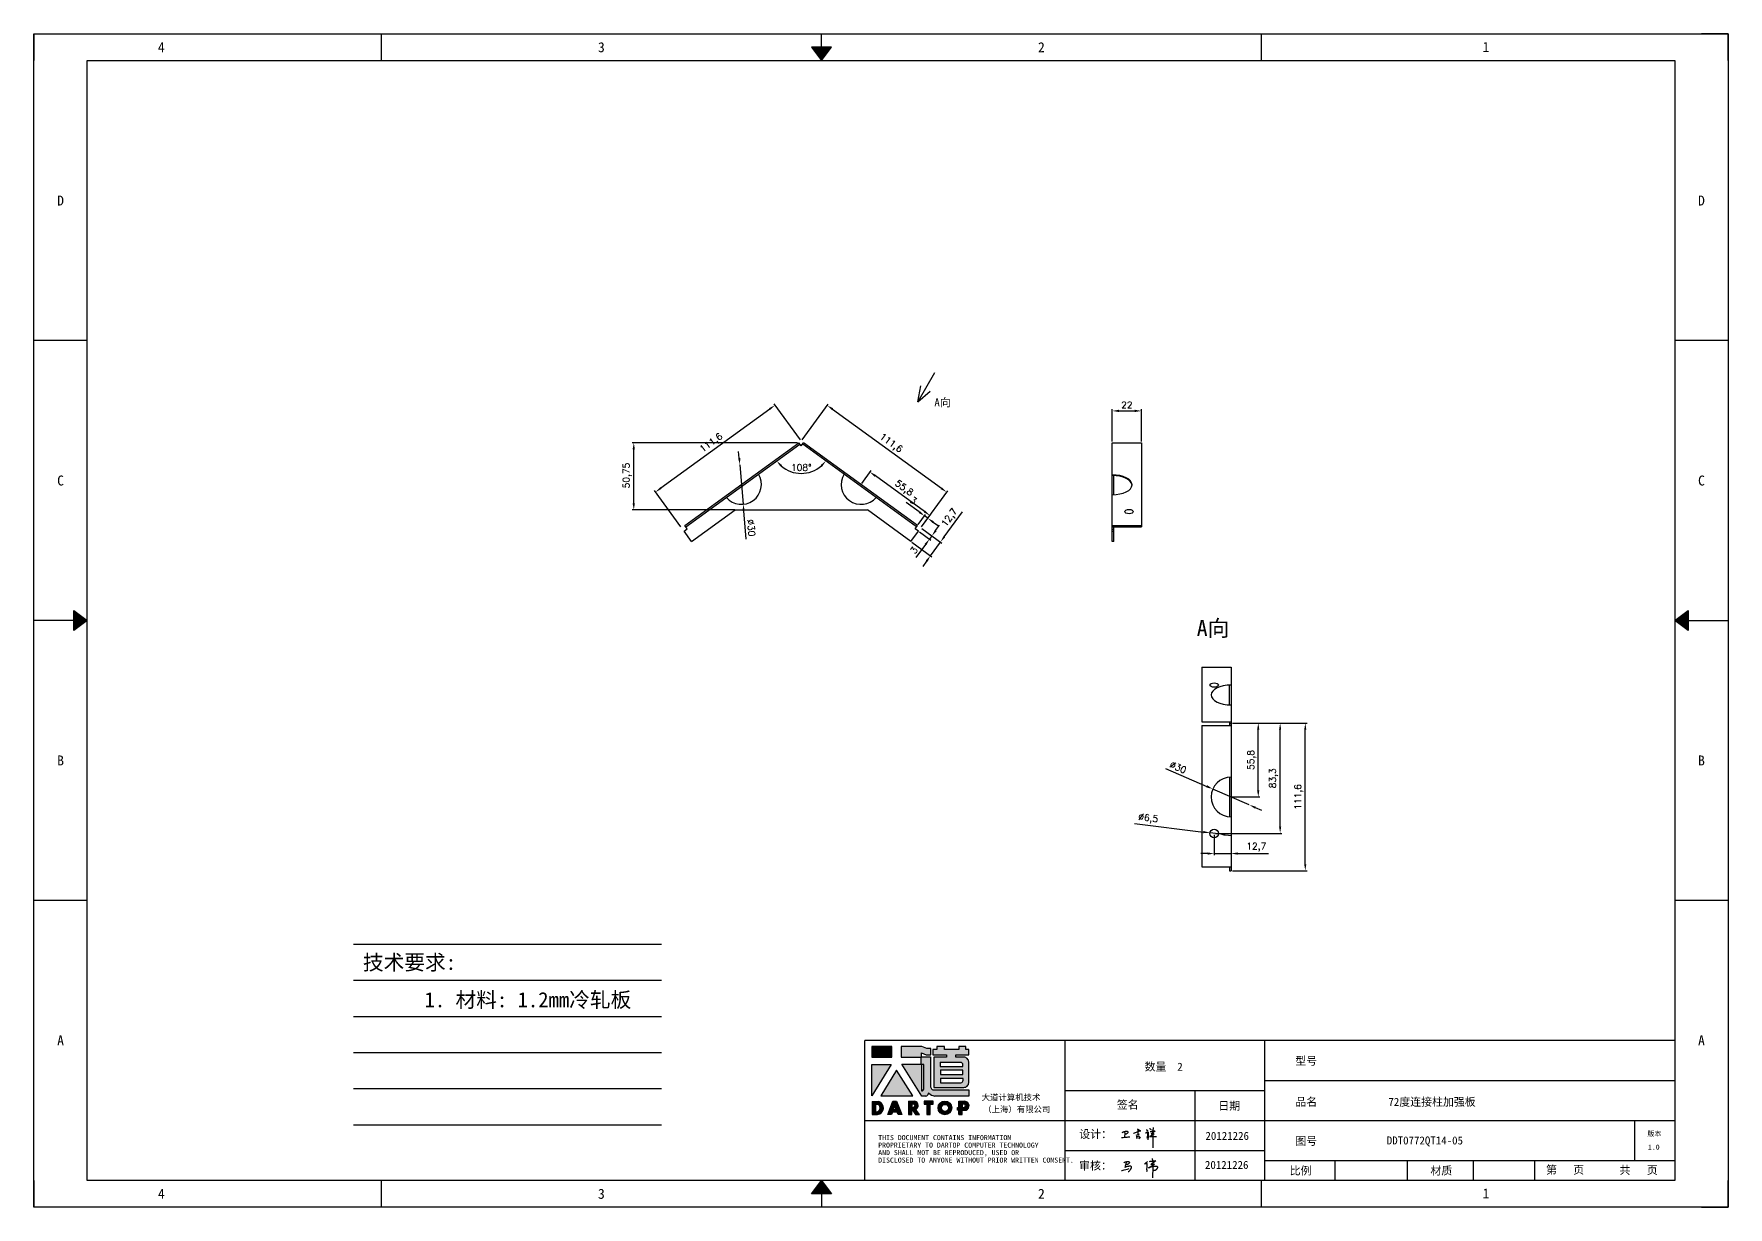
# Model space of a CAD drawing. Header units: millimetres. Extents: x -13830 to 10007, y -16942 to 55335.
# Drawn here: x 8727 to 10007, y 14518 to 15405 of the extents above; entities that cross this region are included whole.
import ezdxf
from ezdxf.enums import TextEntityAlignment as Align

# ---------------------------------------------------------------- set-up
doc = ezdxf.new("R2010")
doc.units = ezdxf.units.MM
doc.linetypes.add('DOT', pattern=[0.25, 0, -0.25])
doc.layers.add('4', color=7, linetype='Continuous')
doc.layers.add('print', color=30, linetype='Continuous')
doc.layers.add('dim', color=2, linetype='Continuous', lineweight=9)
doc.styles.add('Dartop', font='')
doc.styles.add('HZ', font='')
doc.styles.add('hzHT', font='simhei.ttf')
doc.styles.get("Standard").update_dxf_attribs({"font": 'txt', "bigfont": 'gbcbig.shx'})
doc.styles.get('Dartop').set_extended_font_data('FangSong_GB2312')
doc.styles.get('HZ').set_extended_font_data('SimSun')
doc.dimstyles.new('small', dxfattribs={"dimtxt": 5, "dimasz": 5, "dimexe": 1.25, "dimexo": 1, "dimgap": 2, "dimtad": 1, "dimtxsty": 'Standard', "dimcen": 2.5, "dimadec": 0, "dimazin": 0, "dimtfac": 1, "dimtmove": 0, "dimatfit": 3, "dimfxl": 0, "dimarcsym": 0})

# ---------------------------------------------------------------- blocks, each defined once
blk = doc.blocks.new('*U5')
at = {"color": 254, "linetype": 'Continuous', "extrusion": (0, 0, -1)}
for points in [[(-17, 0.333), (-16.812, 0.25), (-17, 0.5)], [(-17, 0.333), (-17.188, 0.25), (-16.812, 0.25)], [(-17, 0.333), (-17, 0.5), (-17.188, 0.25)]]:
    blk.add_solid(points, dxfattribs=at)
blk = doc.blocks.new('*U4')
at = {"color": 254, "linetype": 'Continuous', "extrusion": (0, 0, -1)}
for points in [[(-33.167, 11), (-33, 11), (-33.25, 11.188)], [(-33.167, 11), (-33.25, 11.188), (-33.25, 10.812)], [(-33.167, 11), (-33.25, 10.812), (-33, 11)]]:
    blk.add_solid(points, dxfattribs=at)
blk = doc.blocks.new('*U6')
at = {"color": 254, "linetype": 'Continuous'}
for points in [[(17, 21.667), (17.188, 21.75), (16.812, 21.75)], [(17, 21.667), (16.812, 21.75), (17, 21.5)], [(17, 21.667), (17, 21.5), (17.188, 21.75)]]:
    blk.add_solid(points, dxfattribs=at)
blk = doc.blocks.new('*U3')
at = {"color": 254, "linetype": 'Continuous', "extrusion": (0, 0, -1)}
for points in [[(-0.833, 11), (-0.75, 10.812), (-0.75, 11.188)], [(-0.833, 11), (-0.75, 11.188), (-1, 11)], [(-0.833, 11), (-1, 11), (-0.75, 10.812)]]:
    blk.add_solid(points, dxfattribs=at)
blk = doc.blocks.new('dadao')
for p, q in [((48, 19.2), (44.9, 10.4)), ((44.9, 10.4), (51.2, 10.4)), ((51.2, 10.4), (48, 19.2))]:
    blk.add_line(p, q)
for points in [[(41.8, 121.6), (41.8, 143.7), (-0.4, 143.7), (-0.4, 121.6), (41.8, 121.6)], [(104.8, 122), (104.8, 130.3), (114.1, 126.3), (124.2, 126.3), (124.2, 139.6), (115.9, 139.6), (105.1, 143.9), (61.5, 143.9)], [(61.7, 144), (61.7, 121.3), (103.9, 121.3)], [(113.4, 38.7), (105.1, 38.7), (63, 106.5), (103.9, 106.5), (103.9, 120.9), (103.9, 121.3)], [(109.7, 53.6), (109.7, 106.2), (104.3, 106.2), (104.3, 50.4), (106.6, 50.4)], [(144.6, 94.4), (144.6, 84.8), (192, 84.8), (192, 94.1), (144.9, 94.1)], [(120.2, 45), (119.5, 45), (119.5, 44.6)], [(0, 28), (0, 0), (11.8, 0)], [(0.1, 28), (14, 28)], [(7.1, 21.8), (7.1, 6.1), (12, 6.1)], [(7.1, 21.8), (11.4, 21.8)], [(76.8, 28.2), (76.8, 0), (84.1, 0), (84.1, 11.1), (91.6, -0.1), (100.3, -0.1), (91.7, 11.1)], [(76.8, 28.2), (90.6, 28.2)], [(84, 22.7), (84, 15.3), (87.2, 15.3)], [(84, 22.7), (87.3, 22.7)], [(183.7, 0), (183.7, 9.6), (180.6, 9.6), (180.6, 14.9), (183.8, 14.9), (183.8, 28.1), (196.1, 28.1), (196.5, 28.1)], [(183.7, 0), (190.9, 0), (190.9, 9.6), (198.8, 9.6)], [(194.9, 22.3), (190.8, 22.3), (190.8, 15), (194.4, 15)]]:
    blk.add_lwpolyline(points)
blk.add_lwpolyline([(137.1, 144.2), (137.1, 137.9), (128.3, 137.9), (128.3, 126.5), (157.3, 126.5), (157.3, 121.5), (130.3, 121.5), (130.3, 57.5), (194.4, 57.5, 0.414214), (204.4, 67.5), (204.4, 111.3, 0.414214), (194.4, 121.3), (177.5, 121.3), (177.5, 126.3), (204.7, 126.3), (204.7, 137.7), (198.2, 137.7), (198.2, 143.9), (183.3, 143.9), (183.3, 138), (153, 138), (153, 144.2), (137.1, 144.2)], format="xyb", close=True)
for points in [[(104.8, 122), (123.4, 122), (123.4, 60, 0.414214), (131.4, 52), (204.8, 52), (204.8, 39.1), (131.7, 39.1)], [(144.3, 110.8), (144.3, 101.8), (192.3, 101.8), (192.3, 105.5, 0.414214), (187.3, 110.5), (144.3, 110.5)], [(144.6, 77), (144.6, 67.5), (187.6, 67.5, 0.414214), (192.6, 72.5), (192.6, 76.4), (144.6, 76.4)]]:
    blk.add_lwpolyline(points, format="xyb")
for points in [[(-0.3, 106.2), (40.4, 106.2), (-0.3, 39.7), (-0.3, 106.2)], [(51.7, 94.1), (18.4, 39.3), (86.2, 39.3)], [(43.8, 28.2), (51.8, 28.2), (62.6, -0.1), (55, -0.1), (53.2, 5), (42.9, 5), (41.1, 0), (33.6, 0)], [(110, 28.1), (110, 21.9), (116, 21.9), (116, -0.1), (123.2, -0.1), (123.2, 22), (129.2, 22), (129.2, 28.1), (110, 28.1)]]:
    blk.add_lwpolyline(points, close=True)
for radius in [14.5, 7.44]:
    blk.add_circle((154.2, 14.2), radius)
for centre, radius, start, end in [((99.2, 60.7), 12.6, 305.6399, 325.969), ((111.6, 46.7), 8.19, 282.9811, 347.6627), ((136, 61.7), 22.9, 226.7358, 259.3209), ((8.5, 13.9), 8.49, 294.2143, 69.7177), ((9.6, 14.2), 14.4, 278.6604, 72.3203), ((86.4, 19), 3.8, 282.527, 76.7196), ((88.6, 19.4), 8.95, 290.6073, 77.2124), ((193.7, 18.7), 3.8, 280.9891, 72.5513), ((195.7, 18.6), 9.51, 288.8959, 85.2442)]:
    blk.add_arc(centre, radius, start, end)
blk = doc.blocks.new('h')
for p, q in [((20768.1, -2360.9), (20773, -2359.1)), ((20769.5, -2366.9), (20769.8, -2370.6)), ((20769.8, -2370.6), (20770.9, -2378)), ((20770.9, -2378), (20771.5, -2370.6)), ((20772.4, -2369.3), (20774.9, -2367.8)), ((20773, -2359.1), (20784.1, -2355.2)), ((20773.3, -2331.8), (20775.3, -2338.7)), ((20789.1, -2340.9), (20773.5, -2331.9)), ((20775.3, -2338.7), (20775.6, -2351.2)), ((20775.6, -2351.2), (20775.5, -2357.3)), ((20782.2, -2369.2), (20780, -2377.1)), ((20780, -2377.1), (20788.3, -2371.3)), ((20780.1, -2366.4), (20780.8, -2366.4)), ((20781.9, -2367.4), (20782.2, -2369.2)), ((20845.7, -2343.5), (20848.4, -2353)), ((20848.9, -2370.3), (20847.9, -2424)), ((20848.4, -2353), (20848.9, -2370.3))]:
    blk.add_line(p, q)
for points in [[(20696.6, -2372.4, 0.002073), (20710.6, -2371.9, 0.016137), (20719.6, -2371.3, 0.008314), (20736.9, -2369.3)], [(20699.1, -2348.2, -0.029745), (20704.6, -2345.4, -0.046842), (20708.4, -2344.2, -0.00919), (20714.3, -2343, -0.018517), (20717.2, -2342.5, -0.037841), (20720.3, -2342.4, -0.039541), (20723.2, -2342.8, -0.149785), (20726, -2344.3, -0.204935), (20726.9, -2346.6, -0.074872), (20726.5, -2348.3, -0.061615), (20725.6, -2350.3, -0.034204), (20723.8, -2352.6, -0.045776), (20722.3, -2354.1, -0.054985), (20720.4, -2355.3, -0.036348), (20717.3, -2356.5, -0.067752), (20715.7, -2356.8, -0.043553), (20713.2, -2356.7)], [(20755, -2351.9, -0.024077), (20759.9, -2350.1, -0.013147), (20768.7, -2346.5, -0.00522), (20775.4, -2344.1, -0.018517), (20777.3, -2343.4, -0.008274), (20786.3, -2341, -0.039541), (20788.3, -2340.8, -0.079216), (20789.4, -2341, -0.204935)], [(20813.5, -2350.1, 0.007348), (20815.9, -2348.7, 0.008421), (20818, -2347.3, 0.009459), (20819.7, -2346.2, -0.016325), (20820.7, -2345.5, -0.173771), (20821.8, -2345.3, -0.085159), (20823.9, -2346, -0.125883), (20826, -2347.9, -0.160659), (20826.6, -2350.1, -0.010447), (20826.5, -2352.3, -0.008247), (20826.2, -2355.1, -0.002698), (20825.3, -2374, 0.001562), (20823.9, -2383.7, 0.016137)], [(20816.8, -2335, -0.053561), (20819.6, -2336.1, -0.075272), (20821.3, -2337.3, -0.005295), (20822.5, -2338.5, -0.009337), (20823.1, -2339.1, -0.026146), (20823.7, -2339.8, -0.016644), (20824.5, -2340.9)], [(20832.1, -2329.2, -0.053561), (20834.9, -2330.3, -0.075272), (20836.7, -2331.5, -0.005295), (20837.8, -2332.6, -0.009337), (20838.5, -2333.3, -0.026146), (20839, -2334, -0.016644), (20839.8, -2335.1)], [(20836, -2343.7, -0.02797), (20842.1, -2342.6, -0.048868), (20845.6, -2342.2, -0.00919), (20851.1, -2341.4, -0.018517), (20853.9, -2341.1, -0.037841), (20856.7, -2341.2, -0.039541), (20859.4, -2341.6, -0.018282), (20840.6, -2354.7, -0.000937)], [(20847.6, -2340.2, 0.021784), (20849.6, -2335.9, 0.028296), (20850.8, -2332.4, 0.008136), (20851.9, -2328.2, 0.028913), (20852.2, -2327, 0.08193), (20852.1, -2325.9, 0.075058), (20851.7, -2324.7, 0.275043)]]:
    blk.add_lwpolyline(points, format="xyb")
for points in [[(20711.3, -2343.5), (20711.3, -2343.5), (20711.5, -2355.8), (20710.7, -2368), (20710.6, -2371.9)], [(20821.5, -2350.6), (20822.4, -2359.2), (20822.2, -2364.9), (20821.7, -2369), (20821.3, -2376.3), (20823.6, -2368.5), (20827.2, -2366.3), (20829.5, -2366.3)], [(20840.6, -2354.7), (20850, -2354.7), (20855, -2354.3), (20845.9, -2361.1), (20840.5, -2364), (20833, -2367.5), (20863.2, -2367.4), (20865.9, -2367.3)]]:
    blk.add_lwpolyline(points)
for centre, radius, start, end in [((20773.7, -2371.2), 2.3, 121.9907, 163.60158), ((20787.5, -2406), 40.3, 100.61827, 108.24823), ((20780.8, -2367.6), 1.15, 9.4675, 90)]:
    blk.add_arc(centre, radius, start, end)
blk = doc.blocks.new('*D152')
at = {"layer": 'Defpoints', "color": 0}
for p in [(9180.3, 15095.7), (9305, 15095.7), (9257.7, 15044.9)]:
    blk.add_point(p, dxfattribs=at)
at = {"layer": 'dim', "color": 0, "lineweight": -2}
for p, q in [((9304, 15095.7), (9179, 15095.7)), ((9180.3, 15049.9), (9180.3, 15090.7)), ((9256.7, 15044.9), (9179, 15044.9))]:
    blk.add_line(p, q, dxfattribs=at)
at = {"layer": 'dim', "color": 0}
for points in [[(9179.4, 15090.7), (9181.1, 15090.7), (9180.3, 15095.7)], [(9179.4, 15049.9), (9181.1, 15049.9), (9180.3, 15044.9)]]:
    blk.add_solid(points, dxfattribs=at)
at = {"layer": 'dim', "color": 0, "insert": (9175.3, 15070.9), "char_height": 5, "attachment_point": 5, "rotation": 90}
blk.add_mtext('50,75', dxfattribs=at)
blk = doc.blocks.new('*D150')
at = {"layer": 'Defpoints', "color": 0}
for p in [(9287.1, 15124.1), (9306.8, 15097), (9216.5, 15031.4)]:
    blk.add_point(p, dxfattribs=at)
at = {"layer": 'dim', "color": 0, "lineweight": -2}
for p, q in [((9200.8, 15061.5), (9283, 15121.2)), ((9306.2, 15097.8), (9286.3, 15125.1)), ((9215.9, 15032.2), (9196, 15059.5))]:
    blk.add_line(p, q, dxfattribs=at)
at = {"layer": 'dim', "color": 0}
for points in [[(9282.5, 15121.8), (9283.5, 15120.5), (9287.1, 15124.1)], [(9200.3, 15062.1), (9201.3, 15060.8), (9196.8, 15058.5)]]:
    blk.add_solid(points, dxfattribs=at)
at = {"layer": 'dim', "color": 0, "insert": (9239, 15095.3), "char_height": 5, "attachment_point": 5, "rotation": 36}
blk.add_mtext('111,6', dxfattribs=at)
blk = doc.blocks.new('*D151')
at = {"layer": 'Defpoints', "color": 0}
for p in [(9306.8, 15097), (9416.7, 15058.3), (9397.1, 15031.4)]:
    blk.add_point(p, dxfattribs=at)
at = {"layer": 'dim', "color": 0, "lineweight": -2}
for p, q in [((9307.4, 15097.8), (9327.1, 15124.9)), ((9330.4, 15121), (9412.6, 15061.3)), ((9397.7, 15032.2), (9417.4, 15059.3))]:
    blk.add_line(p, q, dxfattribs=at)
at = {"layer": 'dim', "color": 0}
for points in [[(9330.9, 15121.7), (9329.9, 15120.3), (9326.4, 15123.9)], [(9413.1, 15061.9), (9412.1, 15060.6), (9416.7, 15058.3)]]:
    blk.add_solid(points, dxfattribs=at)
at = {"layer": 'dim', "color": 0, "insert": (9374.4, 15095.1), "char_height": 5, "attachment_point": 5, "rotation": 324}
blk.add_mtext('111,6', dxfattribs=at)
blk = doc.blocks.new('*D153')
at = {"layer": 'Defpoints', "color": 0}
for p in [(9563.7, 15119.7), (9541.7, 15095.7), (9563.7, 15095.7)]:
    blk.add_point(p, dxfattribs=at)
at = {"layer": 'dim', "color": 0, "lineweight": -2}
for p, q in [((9541.7, 15096.7), (9541.7, 15121)), ((9546.7, 15119.7), (9558.7, 15119.7)), ((9563.7, 15096.7), (9563.7, 15121))]:
    blk.add_line(p, q, dxfattribs=at)
at = {"layer": 'dim', "color": 0}
for points in [[(9546.7, 15120.6), (9546.7, 15118.9), (9541.7, 15119.7)], [(9558.7, 15120.6), (9558.7, 15118.9), (9563.7, 15119.7)]]:
    blk.add_solid(points, dxfattribs=at)
at = {"layer": 'dim', "color": 0, "insert": (9552.7, 15124.2), "char_height": 5, "attachment_point": 5}
blk.add_mtext('22', dxfattribs=at)
blk = doc.blocks.new('*D155')
at = {"layer": 'Defpoints', "color": 0}
for p in [(9397.1, 15031.4), (9389.6, 15021.1), (9411.9, 15020.6)]:
    blk.add_point(p, dxfattribs=at)
at = {"layer": 'dim', "color": 0, "lineweight": -2}
for p, q in [((9414.8, 15024.6), (9428.5, 15043.4)), ((9397.9, 15030.8), (9412.9, 15019.9)), ((9390.4, 15020.5), (9405.4, 15009.6)), ((9404.4, 15010.3), (9411.9, 15020.6)), ((9401.5, 15006.3), (9398.6, 15002.2))]:
    blk.add_line(p, q, dxfattribs=at)
at = {"layer": 'dim', "color": 0}
for points in [[(9414.2, 15025.1), (9415.5, 15024.2), (9411.9, 15020.6)], [(9400.8, 15006.8), (9402.2, 15005.8), (9404.4, 15010.3)]]:
    blk.add_solid(points, dxfattribs=at)
at = {"layer": 'dim', "color": 0, "insert": (9419.1, 15038.9), "char_height": 5, "attachment_point": 5, "rotation": 54}
blk.add_mtext('12,7', dxfattribs=at)
blk = doc.blocks.new('*D156')
at = {"layer": 'Defpoints', "color": 0}
for p in [(9631.4, 14883.9), (9652, 14883.9), (9630.2, 14828.1)]:
    blk.add_point(p, dxfattribs=at)
at = {"layer": 'dim', "color": 0, "lineweight": -2}
for p, q in [((9632.4, 14883.9), (9653.2, 14883.9)), ((9652, 14833.1), (9652, 14878.9)), ((9631.2, 14828.1), (9653.2, 14828.1))]:
    blk.add_line(p, q, dxfattribs=at)
at = {"layer": 'dim', "color": 0}
for points in [[(9651.1, 14878.9), (9652.8, 14878.9), (9652, 14883.9)], [(9651.1, 14833.1), (9652.8, 14833.1), (9652, 14828.1)]]:
    blk.add_solid(points, dxfattribs=at)
at = {"layer": 'dim', "color": 0, "insert": (9647.1, 14856), "char_height": 5, "attachment_point": 5, "rotation": 90}
blk.add_mtext('55,8', dxfattribs=at)
blk = doc.blocks.new('*D157')
at = {"layer": 'Defpoints', "color": 0}
for p in [(9632.4, 14883.9), (9668.5, 14883.9), (9618.7, 14800.6)]:
    blk.add_point(p, dxfattribs=at)
at = {"layer": 'dim', "color": 0, "lineweight": -2}
for p, q in [((9633.4, 14883.9), (9669.7, 14883.9)), ((9668.5, 14805.6), (9668.5, 14878.9)), ((9619.7, 14800.6), (9669.7, 14800.6))]:
    blk.add_line(p, q, dxfattribs=at)
at = {"layer": 'dim', "color": 0}
for points in [[(9667.7, 14878.9), (9669.3, 14878.9), (9668.5, 14883.9)], [(9667.7, 14805.6), (9669.3, 14805.6), (9668.5, 14800.6)]]:
    blk.add_solid(points, dxfattribs=at)
at = {"layer": 'dim', "color": 0, "insert": (9663.6, 14842.2), "char_height": 5, "attachment_point": 5, "rotation": 90}
blk.add_mtext('83,3', dxfattribs=at)
blk = doc.blocks.new('*D158')
at = {"layer": 'Defpoints', "color": 0}
for p in [(9631.4, 14813.1), (9618.7, 14800.6), (9631.4, 14785.3)]:
    blk.add_point(p, dxfattribs=at)
at = {"layer": 'dim', "color": 0, "lineweight": -2}
for p, q in [((9631.4, 14812.1), (9631.4, 14784.1)), ((9618.7, 14799.6), (9618.7, 14784.1)), ((9613.7, 14785.3), (9608.7, 14785.3)), ((9618.7, 14785.3), (9631.4, 14785.3)), ((9636.4, 14785.3), (9659.6, 14785.3))]:
    blk.add_line(p, q, dxfattribs=at)
at = {"layer": 'dim', "color": 0}
for points in [[(9613.7, 14786.2), (9613.7, 14784.5), (9618.7, 14785.3)], [(9636.4, 14786.2), (9636.4, 14784.5), (9631.4, 14785.3)]]:
    blk.add_solid(points, dxfattribs=at)
at = {"layer": 'dim', "color": 0, "insert": (9650.5, 14790.2), "char_height": 5, "attachment_point": 5}
blk.add_mtext('12,7', dxfattribs=at)
blk = doc.blocks.new('*D159')
at = {"layer": 'Defpoints', "color": 0}
for p in [(9617.7, 14834.1), (9645.2, 14822.1)]:
    blk.add_point(p, dxfattribs=at)
at = {"layer": 'dim', "color": 0, "lineweight": -2}
for p, q in [((9582, 14849.7), (9613.1, 14836.1)), ((9645.2, 14822.1), (9617.7, 14834.1)), ((9649.7, 14820), (9654.3, 14818))]:
    blk.add_line(p, q, dxfattribs=at)
at = {"layer": 'dim', "color": 0}
for points in [[(9613.4, 14836.9), (9612.8, 14835.3), (9617.7, 14834.1)], [(9650.1, 14820.8), (9649.4, 14819.3), (9645.2, 14822.1)]]:
    blk.add_solid(points, dxfattribs=at)
at = {"layer": 'dim', "color": 0, "insert": (9591.4, 14850.5), "char_height": 5, "attachment_point": 5, "rotation": 336.3346}
blk.add_mtext('∅30', dxfattribs=at)
blk = doc.blocks.new('*D160')
at = {"layer": 'Defpoints', "color": 0}
for p in [(9615.5, 14801), (9622, 14800.2)]:
    blk.add_point(p, dxfattribs=at)
at = {"layer": 'dim', "color": 0, "lineweight": -2}
for p, q in [((9558.4, 14808), (9610.5, 14801.6)), ((9622, 14800.2), (9615.5, 14801)), ((9626.9, 14799.6), (9631.9, 14799))]:
    blk.add_line(p, q, dxfattribs=at)
at = {"layer": 'dim', "color": 0}
for points in [[(9610.6, 14802.4), (9610.4, 14800.7), (9615.5, 14801)], [(9627, 14800.4), (9626.8, 14798.7), (9622, 14800.2)]]:
    blk.add_solid(points, dxfattribs=at)
at = {"layer": 'dim', "color": 0, "insert": (9568.8, 14811.6), "char_height": 5, "attachment_point": 5, "rotation": 353.017}
blk.add_mtext('∅6,5', dxfattribs=at)
blk = doc.blocks.new('*D161')
at = {"layer": 'Defpoints', "color": 0}
for p in [(9632.4, 14883.9), (9687.5, 14883.9), (9631.4, 14772.3)]:
    blk.add_point(p, dxfattribs=at)
at = {"layer": 'dim', "color": 0, "lineweight": -2}
for p, q in [((9633.4, 14883.9), (9688.8, 14883.9)), ((9687.5, 14777.3), (9687.5, 14878.9)), ((9632.4, 14772.3), (9688.8, 14772.3))]:
    blk.add_line(p, q, dxfattribs=at)
at = {"layer": 'dim', "color": 0}
for points in [[(9686.7, 14878.9), (9688.3, 14878.9), (9687.5, 14883.9)], [(9686.7, 14777.3), (9688.3, 14777.3), (9687.5, 14772.3)]]:
    blk.add_solid(points, dxfattribs=at)
at = {"layer": 'dim', "color": 0, "insert": (9682.6, 14828.1), "char_height": 5, "attachment_point": 5, "rotation": 90}
blk.add_mtext('111,6', dxfattribs=at)
blk = doc.blocks.new('*D162')
at = {"layer": 'Defpoints', "color": 0}
for p in [(9260.4, 15079.1), (9262.9, 15049.2)]:
    blk.add_point(p, dxfattribs=at)
at = {"layer": 'dim', "color": 0, "lineweight": -2}
for p, q in [((9259.9, 15084.1), (9259.5, 15089.1)), ((9260.4, 15079.1), (9262.9, 15049.2)), ((9265.2, 15022.8), (9263.4, 15044.2))]:
    blk.add_line(p, q, dxfattribs=at)
at = {"layer": 'dim', "color": 0}
for points in [[(9260.8, 15084.2), (9259.1, 15084), (9260.4, 15079.1)], [(9264.2, 15044.3), (9262.5, 15044.2), (9262.9, 15049.2)]]:
    blk.add_solid(points, dxfattribs=at)
at = {"layer": 'dim', "color": 0, "insert": (9269, 15031.4), "char_height": 5, "attachment_point": 5, "rotation": 274.8827}
blk.add_mtext('∅30', dxfattribs=at)
blk = doc.blocks.new('*D207')
at = {"layer": 'Defpoints', "color": 0}
for p in [(9402.4, 15038.7), (9394.7, 15033.1), (9397.1, 15031.4)]:
    blk.add_point(p, dxfattribs=at)
at = {"layer": 'dim', "color": 0, "lineweight": -2}
for p, q in [((9395.9, 15043.4), (9385.9, 15050.6)), ((9395.2, 15033.9), (9400.7, 15041.4)), ((9397.7, 15032.2), (9403.1, 15039.7)), ((9402.4, 15038.7), (9399.9, 15040.4)), ((9406.4, 15035.7), (9410.5, 15032.8))]:
    blk.add_line(p, q, dxfattribs=at)
at = {"layer": 'dim', "color": 0}
for points in [[(9396.4, 15044), (9395.4, 15042.7), (9399.9, 15040.4)], [(9406.9, 15036.4), (9405.9, 15035), (9402.4, 15038.7)]]:
    blk.add_solid(points, dxfattribs=at)
at = {"layer": 'dim', "color": 0, "insert": (9391.5, 15052.1), "char_height": 5, "attachment_point": 5, "rotation": 324}
blk.add_mtext('3', dxfattribs=at)
blk = doc.blocks.new('*D208')
at = {"layer": 'Defpoints', "color": 0}
for p in [(9395.3, 15028.9), (9397.1, 15031.4), (9403.6, 15022.9)]:
    blk.add_point(p, dxfattribs=at)
at = {"layer": 'dim', "color": 0, "lineweight": -2}
for p, q in [((9396.1, 15028.3), (9404.6, 15022.2)), ((9397.9, 15030.8), (9406.4, 15024.6)), ((9405.4, 15025.3), (9403.6, 15022.9)), ((9408.3, 15029.4), (9411.3, 15033.4)), ((9400.7, 15018.8), (9393.4, 15008.9))]:
    blk.add_line(p, q, dxfattribs=at)
at = {"layer": 'dim', "color": 0}
for points in [[(9407.7, 15029.9), (9409, 15028.9), (9405.4, 15025.3)], [(9400, 15019.3), (9401.4, 15018.4), (9403.6, 15022.9)]]:
    blk.add_solid(points, dxfattribs=at)
at = {"layer": 'dim', "color": 0, "insert": (9392, 15014.5), "char_height": 5, "attachment_point": 5, "rotation": 54}
blk.add_mtext('3', dxfattribs=at)
blk = doc.blocks.new('*D209')
at = {"layer": 'Defpoints', "color": 0}
for p in [(9305.7, 15094.7), (9307.8, 15094.7), (9299.7, 15073.6), (9219.6, 15032.2), (9393.9, 15032.2)]:
    blk.add_point(p, dxfattribs=at)
at = {"layer": 'dim', "color": 0, "lineweight": -2}
blk.add_arc((9306.8, 15095.5), 23, 228.5058, 311.4942, dxfattribs=at)
at = {"layer": 'dim', "color": 0}
for points in [[(9291, 15077.7), (9292.2, 15078.8), (9288.2, 15082)], [(9321.4, 15078.8), (9322.6, 15077.7), (9325.4, 15082)]]:
    blk.add_solid(points, dxfattribs=at)
at = {"layer": 'dim', "color": 0, "insert": (9306.8, 15077), "char_height": 5, "attachment_point": 5}
blk.add_mtext('108°', dxfattribs=at)
blk = doc.blocks.new('*D210')
at = {"layer": 'Defpoints', "color": 0}
for p in [(9351.9, 15064.2), (9358.8, 15073.5), (9397.1, 15031.4)]:
    blk.add_point(p, dxfattribs=at)
at = {"layer": 'dim', "color": 0, "lineweight": -2}
for p, q in [((9352.5, 15065), (9359.5, 15074.6)), ((9399.9, 15043.7), (9362.8, 15070.6)), ((9397.7, 15032.2), (9404.6, 15041.8))]:
    blk.add_line(p, q, dxfattribs=at)
at = {"layer": 'dim', "color": 0}
for points in [[(9363.3, 15071.3), (9362.3, 15069.9), (9358.8, 15073.5)], [(9400.3, 15044.4), (9399.4, 15043), (9403.9, 15040.7)]]:
    blk.add_solid(points, dxfattribs=at)
at = {"layer": 'dim', "color": 0, "insert": (9384.2, 15061.1), "char_height": 5, "attachment_point": 5, "rotation": 324}
blk.add_mtext('55,8', dxfattribs=at)

msp = doc.modelspace()

# ---------------------------------------------------------------- hatches: boundary and pattern name
for points in [[(9375.199, 14639.449), (9360.131, 14639.449), (9360.131, 14631.577), (9375.199, 14631.577)], [(9374.714, 14626.069), (9360.172, 14626.069), (9360.172, 14602.326)], [(9378.745, 14621.76), (9366.857, 14602.167), (9391.063, 14602.167)], [(9406.433, 14598.159), (9399.554, 14598.159), (9399.554, 14595.976), (9401.7, 14595.976), (9401.7, 14588.111), (9404.27, 14588.111), (9404.27, 14595.981), (9406.433, 14595.981)]]:
    msp.add_hatch(color=0).paths.add_polyline_path(points)
h = msp.add_hatch(color=0)
h.paths.add_polyline_path([(9397.716, 14634.664), (9401.041, 14633.228), (9404.636, 14633.228), (9404.636, 14637.986), (9401.67, 14637.986), (9397.806, 14639.512), (9382.318, 14639.512), (9382.318, 14631.465), (9397.387, 14631.465), (9397.387, 14631.302), (9397.387, 14626.159), (9382.775, 14626.159), (9397.804, 14601.971), (9400.781, 14601.971, 0.27937482), (9402.953, 14604.083), (9402.953, 14604.195), (9403.216, 14604.195, 0.14314537), (9407.313, 14602.11), (9433.43, 14602.11), (9433.43, 14606.697), (9407.202, 14606.697, -0.41421356), (9404.345, 14609.554), (9404.345, 14631.719), (9397.716, 14631.719)])
h.paths.add_polyline_path([(9397.539, 14626.056), (9399.454, 14626.056), (9399.454, 14607.282, -0.08893574), (9398.344, 14606.141), (9397.532, 14606.141)], flags=16)
h = msp.add_hatch(color=0)
h.paths.add_polyline_path([(9433.385, 14637.32), (9431.061, 14637.32), (9431.061, 14639.531), (9425.75, 14639.531), (9425.75, 14637.431), (9414.906, 14637.431), (9414.906, 14639.641), (9409.227, 14639.641), (9409.227, 14637.39), (9406.089, 14637.39), (9406.089, 14633.314), (9416.445, 14633.314), (9416.445, 14631.512), (9406.795, 14631.512), (9406.795, 14608.692), (9429.703, 14608.692, 0.41421356), (9433.274, 14612.263), (9433.274, 14627.891, 0.41421356), (9429.703, 14631.462), (9423.648, 14631.462), (9423.648, 14633.23), (9433.385, 14633.23)])
h.paths.add_polyline_path([(9427.173, 14627.593, -0.41421356), (9428.959, 14625.808), (9428.959, 14624.498), (9411.808, 14624.498), (9411.808, 14627.593)], flags=16)
h.paths.add_polyline_path([(9428.848, 14621.735), (9428.848, 14618.419), (9411.919, 14618.419), (9411.919, 14621.735)], flags=16)
h.paths.add_polyline_path([(9429.069, 14615.435), (9429.069, 14614.015, -0.41421356), (9427.284, 14612.229), (9411.919, 14612.229), (9411.919, 14615.435)], flags=16)
h = msp.add_hatch(color=0)
h.paths.add_polyline_path([(9365.267, 14598.123), (9360.279, 14598.123), (9360.279, 14588.141), (9364.48, 14588.141, 0.79301591)])
h.paths.add_polyline_path([(9364.554, 14590.327), (9362.81, 14590.327), (9362.81, 14595.937), (9364.362, 14595.937, -0.67136089)], flags=16)
h = msp.add_hatch(color=0)
h.paths.add_polyline_path([(9378.782, 14598.205), (9375.935, 14598.205), (9372.274, 14588.131), (9374.971, 14588.131), (9375.605, 14589.916), (9379.259, 14589.916), (9379.907, 14588.109), (9382.626, 14588.109)])
h.paths.add_polyline_path([(9378.56, 14591.84), (9376.297, 14591.84), (9377.408, 14595.006)], flags=16)
h = msp.add_hatch(color=0)
h.paths.add_polyline_path([(9392.621, 14598.198), (9387.715, 14598.198), (9387.715, 14588.125), (9390.307, 14588.125), (9390.307, 14592.118), (9392.972, 14588.089), (9396.106, 14588.089), (9393.038, 14592.093, 0.74405494)])
h.paths.add_polyline_path([(9390.284, 14593.609), (9390.284, 14596.254), (9391.443, 14596.254, -0.79680897), (9391.425, 14593.609)], flags=16)
h = msp.add_hatch(color=0)
h.paths.add_polyline_path([(9410.172, 14593.198, 1), (9420.515, 14593.198, 1)])
h.paths.add_polyline_path([(9418.001, 14593.198, -1), (9412.687, 14593.198, -1)], flags=16)
h = msp.add_hatch(color=0)
h.paths.add_polyline_path([(9430.436, 14598.174), (9430.288, 14598.174), (9425.914, 14598.174), (9425.914, 14593.473), (9424.753, 14593.473), (9424.753, 14591.565), (9425.895, 14591.565), (9425.895, 14588.143), (9428.448, 14588.143), (9428.448, 14591.578), (9431.254, 14591.578, 0.81230381)])
h.paths.add_polyline_path([(9428.41, 14593.486), (9428.41, 14596.115), (9429.864, 14596.115, -0.77821343), (9429.715, 14593.486)], flags=16)

# ---------------------------------------------------------------- linework, layer by layer
at = {"color": 0, "linetype": 'DOT'}
for p, q in [((8727.15, 15404.564), (9986.737, 15404.564)), ((8727.15, 14538.371), (8727.15, 15384.42)), ((10006.881, 15384.42), (10006.881, 14538.371)), ((9986.737, 14518.227), (8727.15, 14518.227))]:
    msp.add_line(p, q, dxfattribs=at)
at = {"color": 0}
for p, q in [((8727.15, 15404.564), (8727.15, 15384.42)), ((8989.607, 15384.42), (8989.607, 15404.564)), ((9321.984, 15394.492), (9321.984, 15404.564)), ((9654.36, 15384.42), (9654.36, 15404.564)), ((10006.881, 15404.564), (9986.737, 15404.564)), ((10006.881, 15384.42), (10006.881, 15404.564)), ((8767.438, 14538.371), (8767.438, 15384.42)), ((8767.438, 15384.42), (9966.592, 15384.42)), ((9966.592, 15384.42), (9966.592, 14538.371)), ((8767.438, 15172.908), (8727.15, 15172.908)), ((10006.881, 15172.908), (9966.592, 15172.908)), ((8757.366, 14961.395), (8727.15, 14961.395)), ((9976.664, 14961.395), (10006.881, 14961.395)), ((8767.438, 14749.883), (8727.15, 14749.883)), ((10006.881, 14749.883), (9966.592, 14749.883)), ((9966.592, 14644.127), (9354.718, 14644.127)), ((9354.718, 14538.371), (9354.718, 14644.127)), ((9505.798, 14644.127), (9505.798, 14538.371)), ((9656.878, 14538.371), (9656.878, 14644.127)), ((9505.798, 14606.357), (9656.878, 14606.357)), ((9604, 14606.357), (9604, 14538.371)), ((9656.878, 14613.911), (9966.592, 14613.911)), ((9354.718, 14583.695), (9505.798, 14583.695)), ((9505.798, 14583.695), (9966.592, 14583.695)), ((9936.376, 14553.479), (9936.376, 14583.695)), ((9505.798, 14561.033), (9656.878, 14561.033)), ((9656.878, 14553.479), (9966.592, 14553.479)), ((9710.032, 14538.371), (9710.032, 14553.479)), ((9764.81, 14538.371), (9764.81, 14553.479)), ((9814.609, 14538.371), (9814.609, 14553.479)), ((9860.836, 14538.371), (9860.836, 14553.479)), ((8727.15, 14538.371), (8727.15, 14518.227)), ((9966.592, 14538.371), (8767.438, 14538.371)), ((8989.607, 14518.227), (8989.607, 14538.371)), ((9654.36, 14518.227), (9654.36, 14538.371)), ((10006.881, 14518.227), (10006.881, 14538.371)), ((9321.984, 14528.299), (9321.984, 14518.227)), ((9986.737, 14518.227), (10006.881, 14518.227))]:
    msp.add_line(p, q, dxfattribs=at)
for p, q in [((9407.482, 15148.542), (9394.736, 15126.466)), ((9394.736, 15126.466), (9397.058, 15138.652)), ((9394.736, 15126.466), (9404.13, 15134.569)), ((9218.932, 15033.126), (9305.028, 15095.679)), ((9219.637, 15032.155), (9305.734, 15094.708)), ((9306.792, 15093.252), (9305.028, 15095.679)), ((9306.792, 15093.252), (9308.555, 15095.679)), ((9393.946, 15032.155), (9307.85, 15094.708)), ((9394.651, 15033.126), (9308.555, 15095.679)), ((9541.658, 15021.053), (9541.658, 15095.679)), ((9541.658, 15095.679), (9563.66, 15095.679)), ((9563.66, 15095.679), (9563.66, 15032.051)), ((9223.97, 15021.088), (9256.778, 15044.925)), ((9256.778, 15044.925), (9356.805, 15044.925)), ((9389.613, 15021.088), (9356.805, 15044.925)), ((9218.268, 15028.936), (9220.695, 15030.699)), ((9223.97, 15021.088), (9218.268, 15028.936)), ((9220.695, 15030.699), (9218.932, 15033.126)), ((9389.613, 15021.088), (9395.315, 15028.936)), ((9392.888, 15030.699), (9394.651, 15033.126)), ((9395.315, 15028.936), (9392.888, 15030.699)), ((9541.658, 15033.091), (9544.66, 15033.091)), ((9541.658, 15032.051), (9542.858, 15032.051)), ((9541.658, 15032.051), (9544.66, 15032.051)), ((9541.658, 15030.493), (9542.858, 15030.493)), ((9541.658, 15028.993), (9542.858, 15028.993)), ((9542.858, 15021.053), (9542.858, 15032.051)), ((9544.66, 15033.091), (9563.66, 15033.091)), ((9544.66, 15032.051), (9563.66, 15032.051)), ((9542.858, 15021.053), (9541.658, 15021.053)), ((9609.425, 14926.218), (9631.425, 14926.218)), ((9609.425, 14926.218), (9609.425, 14884.738)), ((9631.425, 14926.218), (9631.425, 14772.271)), ((9609.425, 14884.738), (9631.425, 14884.738)), ((9630.225, 14884.738), (9630.225, 14882.14)), ((9630.225, 14883.699), (9631.425, 14883.699)), ((9609.425, 14882.14), (9631.425, 14882.14)), ((9609.425, 14882.14), (9609.425, 14775.271)), ((9630.225, 14843.024), (9630.225, 14813.12)), ((9609.425, 14775.271), (9631.425, 14775.271)), ((9630.225, 14775.271), (9630.225, 14772.271)), ((9630.225, 14772.271), (9631.425, 14772.271)), ((9573.636, 14550.567), (9571.749, 14549.274)), ((9571.817, 14554.956), (9572.25, 14551.335)), ((9572.25, 14551.335), (9572.321, 14548.662)), ((9572.629, 14550.476), (9573.636, 14550.567)), ((9570.68, 14548.704), (9569.196, 14547.9)), ((9571.749, 14549.274), (9570.68, 14548.704)), ((9570.741, 14550.476), (9572.629, 14550.476)), ((9572.321, 14548.662), (9572.16, 14540.342))]:
    msp.add_line(p, q)
at = {"extrusion": (0, -0.866025, 0.5)}
for p, q in [((9542.858, 15056.427, -12.949), (9542.858, 15070.879, 12.083)), ((9630.225, 14897.646, 23.857), (9630.225, 14912.598, 49.755))]:
    msp.add_line(p, q, dxfattribs=at)
at = {"color": 0}
for points in [[(9321.984, 15384.42), (9329.538, 15394.492), (9314.43, 15394.492), (9321.984, 15384.42)], [(8767.438, 14961.395), (8757.366, 14953.841), (8757.366, 14968.949), (8767.438, 14961.395)], [(9966.592, 14961.395), (9976.664, 14968.949), (9976.664, 14953.841), (9966.592, 14961.395)], [(9321.984, 14538.371), (9329.538, 14528.299), (9314.43, 14528.299), (9321.984, 14538.371)]]:
    msp.add_lwpolyline(points, close=True, dxfattribs=at)
for points in [[(9550.329, 14551.782, -0.02974503), (9551.193, 14552.215, -0.04684215), (9551.778, 14552.403, -0.00919025), (9552.69, 14552.587, -0.01851715), (9553.147, 14552.654, -0.03784064), (9553.62, 14552.668, -0.03954126), (9554.068, 14552.613, -0.14978519), (9554.506, 14552.373, -0.20493524), (9554.641, 14552.027, -0.07487171), (9554.589, 14551.753, -0.06161465), (9554.44, 14551.45, -0.0342039), (9554.17, 14551.093, -0.04577587), (9553.928, 14550.862, -0.05498501), (9553.636, 14550.678, -0.03634791), (9553.151, 14550.486, -0.06775206), (9552.909, 14550.444, -0.04355337), (9552.527, 14550.463)], [(9569.815, 14552.703, -0.02797026), (9571.035, 14552.928, -0.04886788), (9571.743, 14553.004, -0.00919025), (9572.855, 14553.168, -0.01851715), (9573.411, 14553.22, -0.03784064), (9573.981, 14553.207, -0.03954126), (9574.519, 14553.112, -0.01828189), (9570.741, 14550.476, -0.0009369)], [(9569.196, 14547.9, -0.02974503), (9570.543, 14548.575, -0.04684215), (9571.455, 14548.869, -0.00919025), (9572.879, 14549.157, -0.01851715), (9573.592, 14549.26, -0.03784064), (9574.329, 14549.283, -0.03954126), (9575.028, 14549.196, -0.14978519), (9575.712, 14548.823, -0.20493524), (9575.921, 14548.282, -0.07487171), (9575.842, 14547.855, -0.06161465), (9575.609, 14547.382, -0.0342039), (9575.188, 14546.826, -0.04577587), (9574.81, 14546.465, -0.05498501), (9574.354, 14546.179, -0.03634791), (9573.598, 14545.878, -0.06775206), (9573.22, 14545.813, -0.04355337), (9572.624, 14545.843)]]:
    msp.add_lwpolyline(points, format="xyb")
msp.add_lwpolyline([(9552.233, 14552.499), (9552.233, 14552.499), (9551.944, 14550.729), (9551.469, 14549.065), (9551.158, 14548.044)])
at = {"extrusion": (0, -0.866025, 0.5)}
for centre in [(9554.358, 7510.574, -13034.677), (9618.725, 7499.436, -12889.811)]:
    msp.add_circle(centre, 3.25, dxfattribs=at)
msp.add_circle((9618.725, 14800.572), 3.25)
for centre, radius, start, end in [((9261.649, 15064.162), 15, 220.588566, 31.411434), ((9351.934, 15064.162), 15, 148.588566, 319.411434), ((9631.425, 14828.072), 15, 90, 270), ((9558.752, 14563.765), 14.915, 299.265464, 300.9495), ((9592.542, 14438.74), 115.167, 102.46592, 103.2053), ((9514.06, 14606.41), 76.257, 313.366132, 315.296084), ((9567.693, 14550.705), 0.488, 52.375745, 91.291159), ((9567.526, 14550.781), 0.559, 357.196828, 33.705179), ((9559.888, 14551.155), 8.207, 354.802684, 357.196828), ((9548.12, 14548.972), 3.193, 281.076982, 291.212632), ((9477.919, 14833.923), 296.638, 283.91895, 284.971512), ((9556.037, 14539.599), 9.752, 113.202449, 120.017497), ((9553.748, 14544.939), 3.943, 102.47486, 113.202449), ((9559.461, 14519.117), 30.39, 100.36867, 102.47486), ((9553.113, 14547.477), 2.515, 283.816254, 294.030509), ((9555.339, 14541.643), 7.49, 96.125337, 100.36867), ((9553.65, 14546.232), 1.16, 294.836428, 309.901134), ((9538.185, 14560.5), 22.192, 316.919563, 320.58866), ((9554.94, 14545.361), 3.75, 87.457037, 96.125337), ((9554.954, 14545.676), 3.435, 78.399567, 87.457037), ((9550.76, 14549.72), 5.643, 324.094808, 331.378357), ((9555.439, 14548.039), 1.022, 44.324655, 78.399567), ((9555.14, 14547.506), 0.754, 319.573073, 337.48549), ((9553.063, 14549.165), 3.388, 324.910666, 333.348429), ((9554.711, 14548.549), 1.65, 326.76781, 340.871018), ((9555.765, 14548.357), 0.567, 357.998393, 44.324655), ((9555.211, 14548.376), 1.122, 340.871018, 357.998393), ((9808.543, 14509.943), 243.4, 171.410173, 171.768083), ((9138.797, 14564.538), 429.463, 357.565664, 358.057278), ((9554.949, 14551.604), 13.166, 352.912546, 354.802684)]:
    msp.add_arc(centre, radius, start, end)
for centre, start, end in [((9541.658, 7531.951, -13045.722), 270, 90), ((9541.658, 7531.701, -13045.289), 1.910213, 90), ((9631.425, 7484.436, -12889.811), 90, 270)]:
    msp.add_arc(centre, 15, start, end, dxfattribs=at)
at = {"layer": 'Defpoints'}
for p, q in [((8968.646, 14716.926), (9201.165, 14716.926)), ((8968.646, 14689.626), (9201.165, 14689.626)), ((8968.646, 14689.626), (9201.165, 14689.626)), ((8968.646, 14662.326), (9201.165, 14662.326)), ((8968.646, 14635.026), (9201.165, 14635.026)), ((8968.646, 14607.726), (9201.165, 14607.726)), ((8968.646, 14580.426), (9201.165, 14580.426))]:
    msp.add_line(p, q, dxfattribs=at)
at = {"layer": 'print'}
msp.add_lwpolyline([(8727.15, 15404.564), (10006.881, 15404.564), (10006.881, 14518.227), (8727.15, 14518.227)], close=True, dxfattribs=at)

# ---------------------------------------------------------------- block references
at = {"color": 0, "linetype": 'Continuous', "xscale": 40.28805309813855, "yscale": 40.28805309813855, "zscale": 40.28805309813855}
for name, p in [('*U6', (8637.087, 14518.227)), ('*U3', (8727.15, 14518.227)), ('*U4', (8637.087, 14518.227)), ('*U5', (8637.087, 14518.227))]:
    msp.add_blockref(name, p, dxfattribs=at)
at = {"color": 0}
for name, p, xscale, yscale, zscale in [('dadao', (9360.279, 14588.141), 0.3570986524328962, 0.3570986524328962, 0.3570986524328962), ('h', (6341.888, 14938.494), 0.1549482039698633, 0.1549482039698633, 0.1549482039698633)]:
    msp.add_blockref(name, p, dxfattribs=dict(at, xscale=xscale, yscale=yscale, zscale=zscale))

# ---------------------------------------------------------------- texts
for s, height, style, p in [('4', 7.554, 'Dartop', (8823.419, 15394.492)), ('3', 7.554, 'Dartop', (9155.795, 15394.492)), ('2', 7.554, 'Dartop', (9488.172, 15394.492)), ('1', 7.554, 'Dartop', (9823.992, 15394.731)), ('D', 7.554, 'Dartop', (8747.294, 15278.664)), ('D', 7.554, 'Dartop', (9986.737, 15278.664)), ('A向', 6.0432, 'hzHT', (9413.502, 15126.151)), ('C', 7.554, 'Dartop', (8747.294, 15067.151)), ('C', 7.554, 'Dartop', (9986.737, 15067.151)), ('A向', 12.0864, 'hzHT', (9617.853, 14955.632)), ('B', 7.554, 'Dartop', (8747.294, 14855.639)), ('B', 7.554, 'Dartop', (9986.737, 14855.639)), ('A', 7.554, 'Dartop', (8747.294, 14644.127)), ('A', 7.554, 'Dartop', (9986.737, 14644.127)), ('数量  2', 6.0432, 'hzHT', (9580.526, 14624.317)), ('型号', 6.0432, 'hzHT', (9688.231, 14628.755)), ('签名', 6.0432, 'hzHT', (9553.379, 14595.518)), ('日期', 6.0432, 'hzHT', (9630.06, 14594.774)), ('品名', 6.0432, 'hzHT', (9688.231, 14597.732)), ('72度连接柱加强板', 6.0432, 'hzHT', (9783.247, 14597.732)), ('20121226', 6.0432, 'hzHT', (9628.509, 14572.055)), ('图号', 6.0432, 'hzHT', (9688.231, 14568.193)), ('DDT0772QT14-05', 6.04321, 'hzHT', (9777.848, 14568.588)), ('版本', 3.777, 'hzHT', (9951.193, 14573.668)), ('1.0', 3.777, 'Dartop', (9950.739, 14563.573)), ('20121226', 6.0432, 'hzHT', (9628.149, 14550.127)), ('比例', 6.0432, 'hzHT', (9684.018, 14545.767)), ('材质', 6.0432, 'hzHT', (9790.268, 14545.767)), ('第   页', 6.0432, 'hzHT', (9883.751, 14546.394)), ('共   页', 6.0432, 'hzHT', (9939.264, 14546.174)), ('4', 7.554, 'Dartop', (8823.419, 14528.299)), ('3', 7.554, 'Dartop', (9155.795, 14528.299)), ('2', 7.554, 'Dartop', (9488.172, 14528.299)), ('1', 7.554, 'Dartop', (9823.992, 14528.538))]:
    msp.add_text(s, height=height, dxfattribs=dict(at, style=style)).set_placement(p, align=Align.MIDDLE_CENTER)
at = {"style": 'HZ'}
for s, p in [('技术要求:', (9010.874, 14703.149)), ('     1. 材料: 1.2mm冷轧板', (9080.807, 14674.905))]:
    msp.add_text(s, height=11.466, dxfattribs=at).set_placement(p, align=Align.MIDDLE_CENTER)
at = {"color": 0, "style": 'hzHT'}
for s, height, p in [('设计：', 6.0432, (9516.77, 14570.34)), ('THIS DOCUMENT CONTAINS INFORMATION', 3.777, (9364.915, 14568.851)), ('PROPRIETARY TO DARTOP COMPUTER TECHNOLOGY', 3.777, (9364.915, 14563.186)), ('AND SHALL NOT BE REPRODUCED, USED OR', 3.777, (9364.915, 14557.52)), ('DISCLOSED TO ANYONE WITHOUT PRIOR WRITTEN CONSENT.', 3.777, (9364.915, 14551.855)), ('审核：', 6.0432, (9516.68, 14546.542))]:
    msp.add_text(s, height=height, dxfattribs=at).set_placement(p)
at = {"layer": '4', "color": 0, "style": 'hzHT'}
for s, p in [('大道计算机技术', (9443.034, 14598.851)), ('（上海）有限公司', (9444.174, 14589.818))]:
    msp.add_text(s, height=4.5324, dxfattribs=at).set_placement(p)

# ---------------------------------------------------------------- dimensions: what is measured, and where the dimension line sits
at = {"layer": 'dim'}
for base, p1, p2, picture, middle in [((9563.66, 15119.733), (9541.658, 15095.679), (9563.66, 15095.679), '*D153', (9552.659, 15124.233)), ((9631.425, 14785.328), (9618.725, 14800.572), (9631.425, 14813.072), '*D158', (9650.508, 14790.245))]:
    dim = msp.add_linear_dim(base=base, p1=p1, p2=p2, dimstyle='small', override={"dimpost": '\\X'}, dxfattribs=at)
    dim.commit()
    dim.dimension.update_dxf_attribs({"geometry": picture, "text_midpoint": middle})
for p1, p2, distance, picture, middle in [((9216.505, 15031.363), (9306.792, 15096.96), 33.561, '*D150', (9239.031, 15095.29)), ((9306.792, 15096.96), (9397.078, 15031.363), 33.328, '*D151', (9374.415, 15095.102)), ((9397.078, 15031.363), (9351.934, 15064.162), -11.602, '*D210', (9384.215, 15061.126)), ((9389.613, 15021.088), (9397.078, 15031.363), -18.317, '*D155', (9419.136, 15038.925)), ((9397.078, 15031.363), (9395.315, 15028.936), 10.284, '*D208', (9391.961, 15014.479))]:
    dim = msp.add_aligned_dim(p1=p1, p2=p2, distance=distance, dimstyle='small', override={"dimpost": '\\X'}, dxfattribs=at)
    dim.commit()
    dim.dimension.update_dxf_attribs({"geometry": picture, "text_midpoint": middle})
for base, p1, p2, angle, picture, middle, dimtype in [((9180.264, 15095.679), (9257.692, 15044.925), (9305.028, 15095.679), 90, '*D152', (9180.264, 15070.942), 160), ((9402.375, 15038.653), (9394.651, 15033.126), (9397.078, 15031.363), 324, '*D207', (9388.891, 15048.449), 161)]:
    dim = msp.add_linear_dim(base=base, p1=p1, p2=p2, angle=angle, dimstyle='small', override={"dimpost": '\\X'}, dxfattribs=at)
    dim.commit()
    dim.dimension.update_dxf_attribs({"geometry": picture, "text_midpoint": middle, "dimtype": dimtype})
dim = msp.add_angular_dim_2l(base=(9299.699, 15073.647), line1=((9393.946, 15032.155), (9307.85, 15094.708)), line2=((9219.637, 15032.155), (9305.734, 15094.708)), dimstyle='small', override={"dimpost": '\\X'}, dxfattribs=at)
dim.commit()
dim.dimension.update_dxf_attribs({"geometry": '*D209', "text_midpoint": (9306.792, 15077.023)})
dim = msp.add_diameter_dim_2p(p1=(9260.373, 15079.108), p2=(9262.926, 15049.216), dimstyle='small', override={"dimpost": '\\X'}, dxfattribs=at)
dim.commit()
dim.dimension.update_dxf_attribs({"geometry": '*D162', "text_midpoint": (9268.963, 15031.416)})
for base, p1, p2, picture, middle in [((9668.497, 14883.872), (9618.725, 14800.572), (9632.425, 14883.872), '*D157', (9663.58, 14842.222)), ((9651.968, 14883.872), (9630.225, 14828.072), (9631.425, 14883.872), '*D156', (9647.052, 14855.972)), ((9687.503, 14883.872), (9631.425, 14772.271), (9632.425, 14883.872), '*D161', (9682.586, 14828.071))]:
    dim = msp.add_linear_dim(base=base, p1=p1, p2=p2, angle=90, dimstyle='small', override={"dimpost": '\\X'}, dxfattribs=at)
    dim.commit()
    dim.dimension.update_dxf_attribs({"geometry": picture, "text_midpoint": middle})
for p1, p2, picture, middle in [((9645.163, 14822.051), (9617.686, 14834.093), '*D159', (9589.601, 14846.401)), ((9621.95, 14800.177), (9615.499, 14800.967), '*D160', (9568.241, 14806.755))]:
    dim = msp.add_diameter_dim_2p(p1=p1, p2=p2, dimstyle='small', override={"dimpost": '\\X'}, dxfattribs=at)
    dim.commit()
    dim.dimension.update_dxf_attribs({"geometry": picture, "text_midpoint": middle, "dimtype": 163})

doc.saveas('drawing.dxf')
